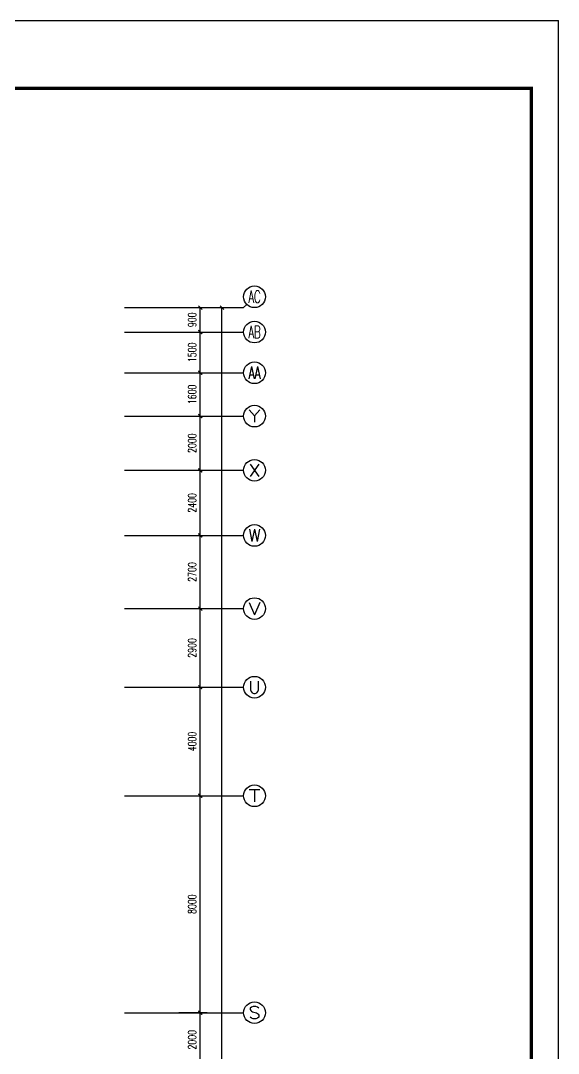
# Model space of a CAD drawing. Extents: x 190999 to 918899, y -200814 to 215286.
# Drawn here: x 814969 to 834799, y 117804 to 155886 of the extents above; entities that cross this region are included whole.
import ezdxf
from ezdxf.enums import TextEntityAlignment as Align

# ---------------------------------------------------------------- set-up
doc = ezdxf.new("R2010")
doc.units = 0
doc.header["$LTSCALE"] = 1000
doc.header["$MEASUREMENT"] = 0
doc.layers.get('Defpoints').update_dxf_attribs({"color": 1})
for name, color, linetype in [('AXIS', 3, 'Continuous'), ('AXIS_TEXT', 7, 'Continuous'), ('图框', 189, 'Continuous')]:
    doc.layers.add(name, color=color, linetype=linetype)
doc.styles.add('_TCH_AXIS', font='COMPLEX', dxfattribs={"bigfont": 'GBCBIG'})
doc.styles.add('COMPLEX', font='COMPLEX')
doc.styles.add('DIM_FONT', font='SIMPLEX', dxfattribs={"width": 0.7, "bigfont": 'GBCBIG'})
doc.dimstyles.new('DIMN', dxfattribs={"dimtxt": 300, "dimasz": 100, "dimexe": 250, "dimexo": 300, "dimgap": 150, "dimtad": 1, "dimdec": 0, "dimzin": 0, "dimdsep": 46, "dimtxsty": 'DIM_FONT', "dimblk": 'ARCHTICK', "dimcen": 0.09, "dimclrt": 7, "dimazin": 2, "dimtfac": 1, "dimtdec": 0, "dimtix": 1, "dimtmove": 2, "dimatfit": 3, "dimfxl": 0, "dimtolj": 1, "dimtzin": 0, "dimarcsym": 0})

# ---------------------------------------------------------------- blocks, each defined once
blk = doc.blocks.new('TJAD_TK_A0')
at = {"layer": '图框'}
for p in [(2162, 399.3), (973, -441.7)]:
    blk.add_line(p, (973, 399.3), dxfattribs=at)
at = {"layer": '图框', "const_width": 1.2}
blk.add_lwpolyline([(2152, -431.7), (2152, 389.3), (998, 389.3), (998, -431.7)], close=True, dxfattribs=at)
blk = doc.blocks.new('_ArchTick')
at = {"const_width": 0.5}
blk.add_lwpolyline([(-0.7, -0.7), (0.7, 0.7)], dxfattribs=at)
blk = doc.blocks.new('*D567')
at = {"layer": 'AXIS', "color": 0, "lineweight": -2}
for p, q in [((820799, 119304), (821843, 119304)), ((821593, 117304), (821593, 119304)), ((820799, 117304), (821843, 117304))]:
    blk.add_line(p, q, dxfattribs=at)
at = {"layer": 'Defpoints', "color": 0}
for p in [(820499, 119304), (821593, 119304), (820499, 117304)]:
    blk.add_point(p, dxfattribs=at)
at = {"layer": 'AXIS', "color": 0, "lineweight": -2, "xscale": 100, "yscale": 100, "zscale": 100}
for p, rotation in [((821593, 119304), 90), ((821593, 117304), 270)]:
    blk.add_blockref('_ArchTick', p, dxfattribs=dict(at, rotation=rotation))
at = {"layer": 'AXIS', "color": 7, "insert": (821293, 118304), "char_height": 300, "attachment_point": 5, "rotation": 90, "style": 'DIM_FONT'}
blk.add_mtext('\\A1;2000', dxfattribs=at)
blk = doc.blocks.new('*D568')
at = {"layer": 'AXIS', "color": 0, "lineweight": -2}
for p, q in [((820799, 127304), (821843, 127304)), ((821593, 119304), (821593, 127304)), ((820799, 119304), (821843, 119304))]:
    blk.add_line(p, q, dxfattribs=at)
at = {"layer": 'Defpoints', "color": 0}
for p in [(820499, 127304), (821593, 127304), (820499, 119304)]:
    blk.add_point(p, dxfattribs=at)
at = {"layer": 'AXIS', "color": 0, "lineweight": -2, "xscale": 100, "yscale": 100, "zscale": 100}
for p, rotation in [((821593, 127304), 90), ((821593, 119304), 270)]:
    blk.add_blockref('_ArchTick', p, dxfattribs=dict(at, rotation=rotation))
at = {"layer": 'AXIS', "color": 7, "insert": (821293, 123304), "char_height": 300, "attachment_point": 5, "rotation": 90, "style": 'DIM_FONT'}
blk.add_mtext('\\A1;8000', dxfattribs=at)
blk = doc.blocks.new('*D569')
at = {"layer": 'AXIS', "color": 0, "lineweight": -2}
for p, q in [((820799, 131304), (821843, 131304)), ((821593, 127304), (821593, 131304)), ((820799, 127304), (821843, 127304))]:
    blk.add_line(p, q, dxfattribs=at)
at = {"layer": 'Defpoints', "color": 0}
for p in [(820499, 131304), (821593, 131304), (820499, 127304)]:
    blk.add_point(p, dxfattribs=at)
at = {"layer": 'AXIS', "color": 0, "lineweight": -2, "xscale": 100, "yscale": 100, "zscale": 100}
for p, rotation in [((821593, 131304), 90), ((821593, 127304), 270)]:
    blk.add_blockref('_ArchTick', p, dxfattribs=dict(at, rotation=rotation))
at = {"layer": 'AXIS', "color": 7, "insert": (821293, 129304), "char_height": 300, "attachment_point": 5, "rotation": 90, "style": 'DIM_FONT'}
blk.add_mtext('\\A1;4000', dxfattribs=at)
blk = doc.blocks.new('*D570')
at = {"layer": 'AXIS', "color": 0, "lineweight": -2}
for p, q in [((820799, 134204), (821843, 134204)), ((821593, 131304), (821593, 134204)), ((820799, 131304), (821843, 131304))]:
    blk.add_line(p, q, dxfattribs=at)
at = {"layer": 'Defpoints', "color": 0}
for p in [(820499, 134204), (821593, 134204), (820499, 131304)]:
    blk.add_point(p, dxfattribs=at)
at = {"layer": 'AXIS', "color": 0, "lineweight": -2, "xscale": 100, "yscale": 100, "zscale": 100}
for p, rotation in [((821593, 134204), 90), ((821593, 131304), 270)]:
    blk.add_blockref('_ArchTick', p, dxfattribs=dict(at, rotation=rotation))
at = {"layer": 'AXIS', "color": 7, "insert": (821293, 132754), "char_height": 300, "attachment_point": 5, "rotation": 90, "style": 'DIM_FONT'}
blk.add_mtext('\\A1;2900', dxfattribs=at)
blk = doc.blocks.new('*D571')
at = {"layer": 'AXIS', "color": 0, "lineweight": -2}
for p, q in [((820799, 136904), (821843, 136904)), ((821593, 134204), (821593, 136904)), ((820799, 134204), (821843, 134204))]:
    blk.add_line(p, q, dxfattribs=at)
at = {"layer": 'Defpoints', "color": 0}
for p in [(820499, 136904), (821593, 136904), (820499, 134204)]:
    blk.add_point(p, dxfattribs=at)
at = {"layer": 'AXIS', "color": 0, "lineweight": -2, "xscale": 100, "yscale": 100, "zscale": 100}
for p, rotation in [((821593, 136904), 90), ((821593, 134204), 270)]:
    blk.add_blockref('_ArchTick', p, dxfattribs=dict(at, rotation=rotation))
at = {"layer": 'AXIS', "color": 7, "insert": (821293, 135554), "char_height": 300, "attachment_point": 5, "rotation": 90, "style": 'DIM_FONT'}
blk.add_mtext('\\A1;2700', dxfattribs=at)
blk = doc.blocks.new('*D572')
at = {"layer": 'AXIS', "color": 0, "lineweight": -2}
for p, q in [((820799, 139304), (821843, 139304)), ((821593, 136904), (821593, 139304)), ((820799, 136904), (821843, 136904))]:
    blk.add_line(p, q, dxfattribs=at)
at = {"layer": 'Defpoints', "color": 0}
for p in [(820499, 139304), (821593, 139304), (820499, 136904)]:
    blk.add_point(p, dxfattribs=at)
at = {"layer": 'AXIS', "color": 0, "lineweight": -2, "xscale": 100, "yscale": 100, "zscale": 100}
for p, rotation in [((821593, 139304), 90), ((821593, 136904), 270)]:
    blk.add_blockref('_ArchTick', p, dxfattribs=dict(at, rotation=rotation))
at = {"layer": 'AXIS', "color": 7, "insert": (821293, 138104), "char_height": 300, "attachment_point": 5, "rotation": 90, "style": 'DIM_FONT'}
blk.add_mtext('\\A1;2400', dxfattribs=at)
blk = doc.blocks.new('*D573')
at = {"layer": 'AXIS', "color": 0, "lineweight": -2}
for p, q in [((820799, 141304), (821843, 141304)), ((821593, 139304), (821593, 141304)), ((820799, 139304), (821843, 139304))]:
    blk.add_line(p, q, dxfattribs=at)
at = {"layer": 'Defpoints', "color": 0}
for p in [(820499, 141304), (821593, 141304), (820499, 139304)]:
    blk.add_point(p, dxfattribs=at)
at = {"layer": 'AXIS', "color": 0, "lineweight": -2, "xscale": 100, "yscale": 100, "zscale": 100}
for p, rotation in [((821593, 141304), 90), ((821593, 139304), 270)]:
    blk.add_blockref('_ArchTick', p, dxfattribs=dict(at, rotation=rotation))
at = {"layer": 'AXIS', "color": 7, "insert": (821293, 140304), "char_height": 300, "attachment_point": 5, "rotation": 90, "style": 'DIM_FONT'}
blk.add_mtext('\\A1;2000', dxfattribs=at)
blk = doc.blocks.new('*D574')
at = {"layer": 'AXIS', "color": 0, "lineweight": -2}
for p, q in [((820799, 142904), (821843, 142904)), ((821593, 141304), (821593, 142904)), ((820799, 141304), (821843, 141304))]:
    blk.add_line(p, q, dxfattribs=at)
at = {"layer": 'Defpoints', "color": 0}
for p in [(820499, 142904), (821593, 142904), (820499, 141304)]:
    blk.add_point(p, dxfattribs=at)
at = {"layer": 'AXIS', "color": 0, "lineweight": -2, "xscale": 100, "yscale": 100, "zscale": 100}
for p, rotation in [((821593, 142904), 90), ((821593, 141304), 270)]:
    blk.add_blockref('_ArchTick', p, dxfattribs=dict(at, rotation=rotation))
at = {"layer": 'AXIS', "color": 7, "insert": (821293, 142104), "char_height": 300, "attachment_point": 5, "rotation": 90, "style": 'DIM_FONT'}
blk.add_mtext('\\A1;1600', dxfattribs=at)
blk = doc.blocks.new('*D575')
at = {"layer": 'AXIS', "color": 0, "lineweight": -2}
for p, q in [((820799, 144404), (821843, 144404)), ((821593, 142904), (821593, 144404)), ((820799, 142904), (821843, 142904))]:
    blk.add_line(p, q, dxfattribs=at)
at = {"layer": 'Defpoints', "color": 0}
for p in [(820499, 144404), (821593, 144404), (820499, 142904)]:
    blk.add_point(p, dxfattribs=at)
at = {"layer": 'AXIS', "color": 0, "lineweight": -2, "xscale": 100, "yscale": 100, "zscale": 100}
for p, rotation in [((821593, 144404), 90), ((821593, 142904), 270)]:
    blk.add_blockref('_ArchTick', p, dxfattribs=dict(at, rotation=rotation))
at = {"layer": 'AXIS', "color": 7, "insert": (821293, 143654), "char_height": 300, "attachment_point": 5, "rotation": 90, "style": 'DIM_FONT'}
blk.add_mtext('\\A1;1500', dxfattribs=at)
blk = doc.blocks.new('*D576')
at = {"layer": 'AXIS', "color": 0, "lineweight": -2}
for p, q in [((820799, 145304), (821843, 145304)), ((821593, 144404), (821593, 145304)), ((820799, 144404), (821843, 144404))]:
    blk.add_line(p, q, dxfattribs=at)
at = {"layer": 'Defpoints', "color": 0}
for p in [(820499, 145304), (821593, 145304), (820499, 144404)]:
    blk.add_point(p, dxfattribs=at)
at = {"layer": 'AXIS', "color": 0, "lineweight": -2, "xscale": 100, "yscale": 100, "zscale": 100}
for p, rotation in [((821593, 145304), 90), ((821593, 144404), 270)]:
    blk.add_blockref('_ArchTick', p, dxfattribs=dict(at, rotation=rotation))
at = {"layer": 'AXIS', "color": 7, "insert": (821293, 144854), "char_height": 300, "attachment_point": 5, "rotation": 90, "style": 'DIM_FONT'}
blk.add_mtext('\\A1;900', dxfattribs=at)
blk = doc.blocks.new('*D577')
at = {"layer": 'AXIS', "color": 0, "lineweight": -2}
for p, q in [((820799, 145304), (822643, 145304)), ((822393, 57304), (822393, 145304)), ((820799, 57304), (822643, 57304))]:
    blk.add_line(p, q, dxfattribs=at)
at = {"layer": 'Defpoints', "color": 0}
for p in [(820499, 145304), (822393, 145304), (820499, 57304)]:
    blk.add_point(p, dxfattribs=at)
at = {"layer": 'AXIS', "color": 0, "lineweight": -2, "xscale": 100, "yscale": 100, "zscale": 100}
for p, rotation in [((822393, 145304), 90), ((822393, 57304), 270)]:
    blk.add_blockref('_ArchTick', p, dxfattribs=dict(at, rotation=rotation))
at = {"layer": 'AXIS', "color": 7, "insert": (822093, 101304), "char_height": 300, "attachment_point": 5, "rotation": 90, "style": 'DIM_FONT'}
blk.add_mtext('\\A1;88000', dxfattribs=at)
blk = doc.blocks.new('_AXISO')
blk.add_circle((0, 0), 0.5)
at = {"layer": 'AXIS_TEXT', "style": 'COMPLEX', "width": 1.041667}
blk.add_attdef('A', text='', height=0.56, dxfattribs=at).set_placement((-0.25, -0.28), (0.25, -0.28), align=Align.FIT)

msp = doc.modelspace()

# ---------------------------------------------------------------- linework, layer by layer
at = {"layer": 'AXIS'}
for p, q in [((818798.5, 145303.7), (823193, 145303.7)), ((823310.1, 145420.9), (823193, 145303.7)), ((818798.5, 144403.7), (823193, 144403.7)), ((818798.5, 142903.7), (823193, 142903.7)), ((818798.5, 141303.7), (823193, 141303.7)), ((818798.5, 139303.7), (823193, 139303.7)), ((818798.5, 136903.7), (823193, 136903.7)), ((818798.5, 134203.7), (823193, 134203.7)), ((818798.5, 131303.7), (823193, 131303.7)), ((818798.5, 127303.7), (823193, 127303.7)), ((818798.5, 119303.7), (823193, 119303.7))]:
    msp.add_line(p, q, dxfattribs=at)

# ---------------------------------------------------------------- block references
ref = msp.add_blockref('_AXISO', (823593, 145703.7), dxfattribs=dict(at, xscale=800, yscale=800, zscale=800))
ref.add_attrib('A', 'AC', dxfattribs={"layer": 'AXIS_TEXT', "height": 452.55, "style": '_TCH_AXIS', "width": 0.583333}).set_placement((823366.7, 145477.4), (823819.3, 145477.4), align=Align.FIT)
ref = msp.add_blockref('_AXISO', (823593, 144403.7), dxfattribs=dict(at, xscale=800, yscale=800, zscale=800))
ref.add_attrib('A', 'AB', dxfattribs={"layer": 'AXIS_TEXT', "height": 452.55, "style": '_TCH_AXIS', "width": 0.552632}).set_placement((823366.7, 144177.4), (823819.3, 144177.4), align=Align.FIT)
ref = msp.add_blockref('_AXISO', (823593, 142903.7), dxfattribs=dict(at, xscale=800, yscale=800, zscale=800))
ref.add_attrib('A', 'AA', dxfattribs={"layer": 'AXIS_TEXT', "height": 452.55, "style": '_TCH_AXIS', "width": 0.538462}).set_placement((823366.7, 142677.4), (823819.3, 142677.4), align=Align.FIT)
ref = msp.add_blockref('_AXISO', (823593, 141303.7), dxfattribs=dict(at, xscale=800, yscale=800, zscale=800))
ref.add_attrib('A', 'Y', dxfattribs={"layer": 'AXIS_TEXT', "height": 452.5, "style": '_TCH_AXIS', "width": 1.105263}).set_placement((823366.7, 141077.4), (823819.3, 141077.4), align=Align.FIT)
ref = msp.add_blockref('_AXISO', (823593, 139303.7), dxfattribs=dict(at, xscale=800, yscale=800, zscale=800))
ref.add_attrib('A', 'X', dxfattribs={"layer": 'AXIS_TEXT', "height": 452.5, "style": '_TCH_AXIS', "width": 1.166667}).set_placement((823366.7, 139077.4), (823819.3, 139077.4), align=Align.FIT)
ref = msp.add_blockref('_AXISO', (823593, 136903.7), dxfattribs=dict(at, xscale=800, yscale=800, zscale=800))
ref.add_attrib('A', 'W', dxfattribs={"layer": 'AXIS_TEXT', "height": 452.5, "style": '_TCH_AXIS', "width": 0.954545}).set_placement((823366.7, 136677.4), (823819.3, 136677.4), align=Align.FIT)
ref = msp.add_blockref('_AXISO', (823593, 134203.7), dxfattribs=dict(at, xscale=800, yscale=800, zscale=800))
ref.add_attrib('A', 'V', dxfattribs={"layer": 'AXIS_TEXT', "height": 452.5, "style": '_TCH_AXIS', "width": 1.166667}).set_placement((823366.7, 133977.4), (823819.3, 133977.4), align=Align.FIT)
ref = msp.add_blockref('_AXISO', (823593, 131303.7), dxfattribs=dict(at, xscale=800, yscale=800, zscale=800))
ref.add_attrib('A', 'U', dxfattribs={"layer": 'AXIS_TEXT', "height": 452.5, "style": '_TCH_AXIS', "width": 1.05}).set_placement((823366.7, 131077.4), (823819.3, 131077.4), align=Align.FIT)
ref = msp.add_blockref('_AXISO', (823593, 127303.7), dxfattribs=dict(at, xscale=800, yscale=800, zscale=800))
ref.add_attrib('A', 'T', dxfattribs={"layer": 'AXIS_TEXT', "height": 452.5, "style": '_TCH_AXIS', "width": 1.4}).set_placement((823366.7, 127077.4), (823819.3, 127077.4), align=Align.FIT)
ref = msp.add_blockref('_AXISO', (823593, 119303.7), dxfattribs=dict(at, xscale=800, yscale=800, zscale=800))
ref.add_attrib('A', 'S', dxfattribs={"layer": 'AXIS_TEXT', "height": 452.5, "style": '_TCH_AXIS', "width": 1.5}).set_placement((823366.7, 119077.4), (823819.3, 119077.4), align=Align.FIT)
at = {"layer": '图框', "xscale": 100, "yscale": 100, "zscale": 100, "rotation": 270}
msp.add_blockref('TJAD_TK_A0', (794868.8, 253186.5), dxfattribs=at)

# ---------------------------------------------------------------- dimensions: what is measured, and where the dimension line sits
at = {"layer": 'AXIS'}
for p1, p2, distance, picture, middle in [((820498.5, 144403.7), (820498.5, 145303.7), -1094.4, '*D576', (821293, 144853.7)), ((820498.5, 57303.7), (820498.5, 145303.7), -1894.4, '*D577', (822093, 101303.7)), ((820498.5, 142903.7), (820498.5, 144403.7), -1094.4, '*D575', (821293, 143653.7)), ((820498.5, 141303.7), (820498.5, 142903.7), -1094.4, '*D574', (821293, 142103.7)), ((820498.5, 139303.7), (820498.5, 141303.7), -1094.4, '*D573', (821293, 140303.7)), ((820498.5, 136903.7), (820498.5, 139303.7), -1094.4, '*D572', (821293, 138103.7)), ((820498.5, 134203.7), (820498.5, 136903.7), -1094.4, '*D571', (821293, 135553.7)), ((820498.5, 131303.7), (820498.5, 134203.7), -1094.4, '*D570', (821293, 132753.7)), ((820498.5, 127303.7), (820498.5, 131303.7), -1094.4, '*D569', (821293, 129303.7)), ((820498.5, 119303.7), (820498.5, 127303.7), -1094.4, '*D568', (821293, 123303.7)), ((820498.5, 117303.7), (820498.5, 119303.7), -1094.4, '*D567', (821293, 118303.7))]:
    dim = msp.add_aligned_dim(p1=p1, p2=p2, distance=distance, dimstyle='DIMN', dxfattribs=at)
    dim.commit()
    dim.dimension.update_dxf_attribs({"geometry": picture, "text_midpoint": middle})

doc.saveas('drawing.dxf')
